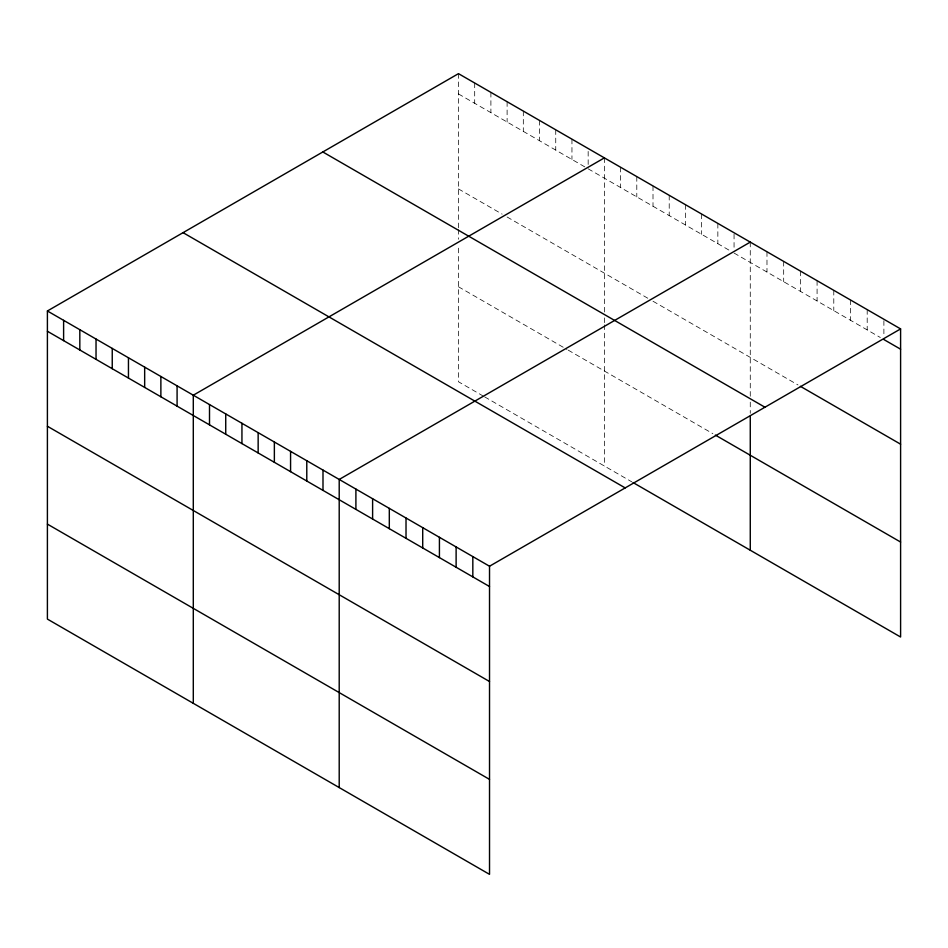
<?xml version="1.0" encoding="UTF-8"?>
<svg xmlns="http://www.w3.org/2000/svg" width="948" height="948" viewBox="0 0 948 948"><rect width="100%" height="100%" fill="white"/><g stroke="black" fill="none" stroke-linecap="round" stroke-linejoin="round"><path stroke-width="0.71" stroke-dasharray="4.74 3.56" d="M458.476 73.648L458.476 228.065M458.476 93.935L585.663 167.381M588.163 168.815L730.327 250.888M734.06 253.057L880.313 337.488M458.476 188.925L502.12 214.118M507.109 216.997L648.017 298.359M653.006 301.239L798.003 384.947M458.476 286.782L566.963 349.421M568.207 350.144L712.86 433.651M483.409 396.169L458.476 381.771L458.476 244.845M484.653 396.88L631.806 481.845M883.892 320.708L883.892 336.659M867.195 309.617L867.195 329.916M850.486 299.971L850.486 320.27M833.79 290.337L833.79 310.624M817.081 280.691L817.081 300.99M800.385 271.045L800.385 291.344M783.676 261.399L783.676 281.698M766.979 251.753L766.979 272.052M750.271 242.119L750.271 396.537M750.271 402.13L750.271 413.316M734.06 234.203L734.06 248.708M717.849 223.396L717.849 243.695M701.639 214.035L701.639 234.334M685.428 204.673L685.428 224.972M669.217 195.324L669.217 215.611M653.006 185.962L653.006 206.249M636.795 176.601L636.795 196.9M620.585 167.239L620.585 187.538M604.374 157.878L604.374 312.307M604.374 317.9L604.374 323.481M604.374 324.88L604.374 466.001M588.163 151.419L588.163 164.466M571.952 139.166L571.952 159.454M555.741 129.805L555.741 150.092M539.531 120.443L539.531 140.742M523.32 111.082L523.32 131.381M507.109 101.72L507.109 122.019M490.898 92.359L490.898 112.658M474.687 83.009L474.687 103.296M458.476 229.463L458.476 239.252"/><path stroke-width="1.42" d="M47.4 310.98L489.524 566.229L489.524 874.352L47.4 619.091L47.4 310.98L458.476 73.648L900.6 328.909L900.6 637.02L633.051 482.556M604.374 157.878L193.297 395.209L193.297 703.333M750.271 242.119L339.206 479.451L339.206 787.563M489.524 566.229L900.6 328.909M883.892 339.562L900.6 349.196M800.385 386.322L900.6 444.185M322.818 151.964L764.941 407.225M715.361 435.096L900.6 542.043M183.059 232.651L625.182 487.912M47.4 331.267L489.524 586.528M47.4 426.256L489.524 681.517M47.4 524.114L489.524 779.375M750.271 416.113L750.271 550.243M472.827 556.595L472.827 576.882M456.118 546.949L456.118 567.248M439.422 537.303L439.422 557.602M422.713 527.657L422.713 547.956M406.017 518.023L406.017 538.31M389.308 508.377L389.308 528.676M372.611 498.731L372.611 519.03M355.903 489.085L355.903 509.384M322.995 470.089L322.995 490.377M306.785 460.728L306.785 481.027M290.574 451.366L290.574 471.666M274.363 442.005L274.363 462.304M258.152 432.644L258.152 452.943M241.941 423.294L241.941 443.581M225.731 413.932L225.731 434.22M209.508 404.571L209.508 424.87M177.086 385.848L177.086 406.147M160.876 376.486L160.876 396.785M144.665 367.137L144.665 387.424M128.454 357.775L128.454 378.062M112.243 348.414L112.243 368.713M96.032 339.052L96.032 359.351M79.822 329.691L79.822 349.99M63.611 320.329L63.611 340.628"/></g></svg>
